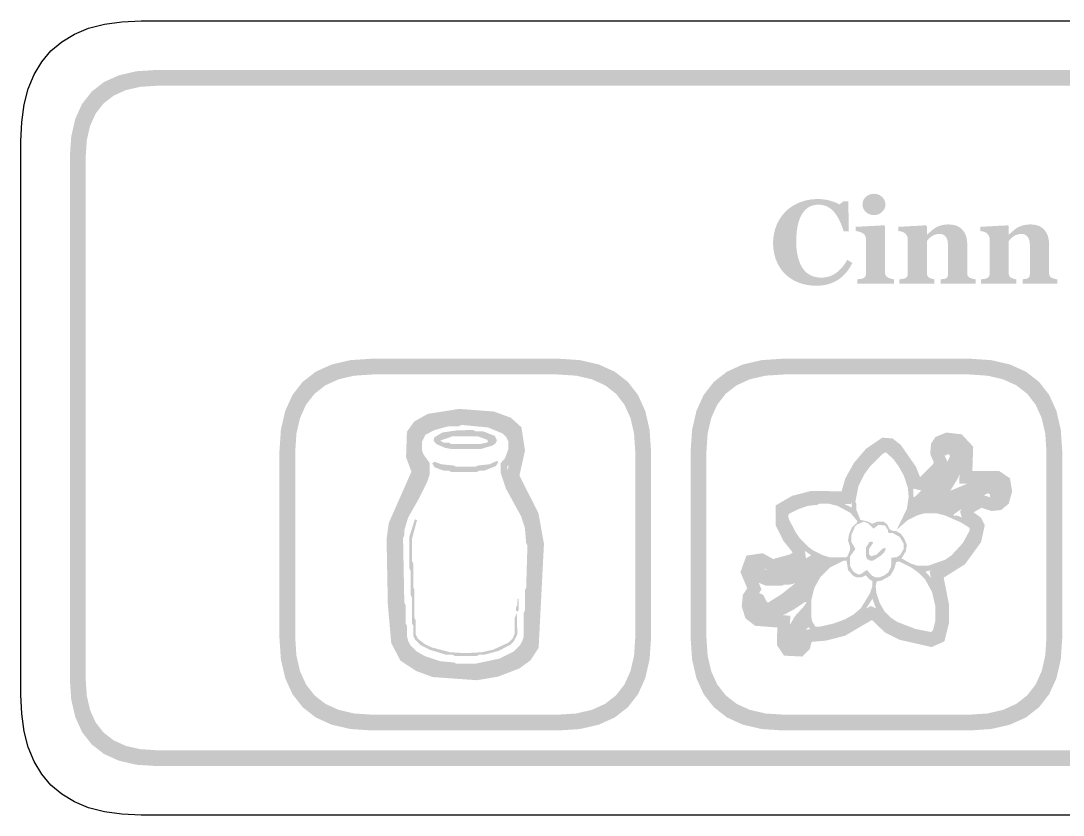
# Model space of a CAD drawing. Header units: millimetres. Extents: x 6 to 297, y 55 to 451.
# Drawn here: x 206.96 to 233.32, y 431.16 to 451.24 of the extents above; entities that cross this region are included whole.
import ezdxf

# ---------------------------------------------------------------- set-up
doc = ezdxf.new("R2010")
doc.units = ezdxf.units.MM
doc.layers.add('CUT', color=1, linetype='Continuous')
doc.layers.add('RASTER', color=7, linetype='Continuous')

msp = doc.modelspace()

# ---------------------------------------------------------------- hatches: boundary and pattern name
at = {"layer": 'RASTER'}
h = msp.add_hatch(color=7, dxfattribs=at)
h.paths.add_polyline_path([(208.2, 447.8), (208.234, 448.316), (208.337, 448.763), (208.509, 449.141), (208.75, 449.45), (209.059, 449.691), (209.438, 449.863), (209.884, 449.966), (210.4, 450), (267.6, 450), (268.116, 449.966), (268.563, 449.863), (268.941, 449.691), (269.25, 449.45), (269.491, 449.141), (269.663, 448.763), (269.766, 448.316), (269.8, 447.8), (269.8, 434.6), (269.766, 434.084), (269.662, 433.638), (269.491, 433.259), (269.25, 432.95), (268.941, 432.709), (268.563, 432.537), (268.116, 432.434), (267.6, 432.4), (210.4, 432.4), (209.884, 432.434), (209.438, 432.537), (209.059, 432.709), (208.75, 432.95), (208.509, 433.259), (208.337, 433.638), (208.234, 434.084), (208.2, 434.6)])
h.paths.add_polyline_path([(208.6, 447.8), (208.6, 434.6), (208.628, 434.178), (208.712, 433.813), (208.853, 433.503), (209.05, 433.25), (209.303, 433.053), (209.613, 432.912), (209.978, 432.828), (210.4, 432.8), (267.6, 432.8), (268.022, 432.828), (268.388, 432.912), (268.697, 433.053), (268.95, 433.25), (269.147, 433.503), (269.287, 433.813), (269.372, 434.178), (269.4, 434.6), (269.4, 447.8), (269.372, 448.222), (269.287, 448.588), (269.147, 448.897), (268.95, 449.15), (268.697, 449.347), (268.388, 449.488), (268.022, 449.572), (267.6, 449.6), (210.4, 449.6), (209.978, 449.572), (209.613, 449.488), (209.303, 449.347), (209.05, 449.15), (208.853, 448.897), (208.712, 448.588), (208.628, 448.222), (208.6, 447.8)], flags=0)
h = msp.add_hatch(color=7, dxfattribs=at)
h.paths.add_polyline_path([(229.04, 444.6), (228.114, 444.6), (228.114, 444.707), (228.124, 444.708), (228.133, 444.708), (228.142, 444.709), (228.152, 444.71), (228.161, 444.711), (228.17, 444.712), (228.18, 444.713), (228.189, 444.714), (228.198, 444.715), (228.206, 444.717), (228.215, 444.718), (228.223, 444.72), (228.23, 444.722), (228.238, 444.724), (228.245, 444.726), (228.252, 444.729), (228.263, 444.734), (228.273, 444.739), (228.283, 444.744), (228.292, 444.75), (228.299, 444.757), (228.306, 444.764), (228.312, 444.771), (228.318, 444.779), (228.322, 444.788), (228.326, 444.797), (228.329, 444.807), (228.332, 444.818), (228.334, 444.829), (228.335, 444.841), (228.336, 444.853), (228.337, 444.867), (228.337, 445.719), (228.336, 445.732), (228.335, 445.744), (228.333, 445.756), (228.331, 445.767), (228.328, 445.778), (228.323, 445.789), (228.319, 445.799), (228.313, 445.809), (228.307, 445.819), (228.301, 445.828), (228.294, 445.836), (228.287, 445.844), (228.279, 445.852), (228.271, 445.859), (228.263, 445.865), (228.255, 445.871), (228.248, 445.876), (228.24, 445.88), (228.231, 445.884), (228.221, 445.889), (228.211, 445.893), (228.2, 445.897), (228.188, 445.901), (228.175, 445.905), (228.162, 445.909), (228.149, 445.912), (228.136, 445.916), (228.124, 445.918), (228.112, 445.921), (228.1, 445.923), (228.089, 445.924), (228.077, 445.926), (228.077, 446.033), (228.795, 446.071), (228.817, 446.049), (228.817, 444.886), (228.817, 444.873), (228.819, 444.861), (228.82, 444.849), (228.823, 444.838), (228.826, 444.828), (228.829, 444.817), (228.834, 444.808), (228.839, 444.798), (228.845, 444.79), (228.851, 444.782), (228.858, 444.774), (228.866, 444.767), (228.874, 444.761), (228.883, 444.755), (228.892, 444.75), (228.902, 444.745), (228.91, 444.742), (228.917, 444.739), (228.925, 444.736), (228.933, 444.733), (228.941, 444.73), (228.949, 444.727), (228.958, 444.724), (228.967, 444.722), (228.975, 444.719), (228.984, 444.717), (228.993, 444.715), (229.002, 444.713), (229.012, 444.711), (229.021, 444.709), (229.03, 444.708), (229.04, 444.707)])
h.paths.add_polyline_path([(228.826, 446.598), (228.825, 446.571), (228.821, 446.544), (228.814, 446.519), (228.805, 446.495), (228.792, 446.472), (228.778, 446.45), (228.76, 446.428), (228.74, 446.408), (228.718, 446.39), (228.695, 446.374), (228.672, 446.361), (228.647, 446.35), (228.621, 446.341), (228.594, 446.335), (228.566, 446.331), (228.537, 446.33), (228.508, 446.331), (228.48, 446.335), (228.453, 446.341), (228.427, 446.35), (228.402, 446.361), (228.378, 446.374), (228.355, 446.39), (228.333, 446.408), (228.313, 446.428), (228.296, 446.45), (228.281, 446.472), (228.269, 446.495), (228.259, 446.519), (228.253, 446.544), (228.249, 446.571), (228.247, 446.598), (228.249, 446.625), (228.253, 446.652), (228.259, 446.677), (228.269, 446.701), (228.281, 446.725), (228.296, 446.747), (228.313, 446.768), (228.333, 446.788), (228.355, 446.807), (228.378, 446.823), (228.402, 446.837), (228.427, 446.848), (228.453, 446.856), (228.48, 446.863), (228.508, 446.866), (228.537, 446.868), (228.566, 446.866), (228.595, 446.863), (228.622, 446.856), (228.648, 446.848), (228.673, 446.837), (228.696, 446.823), (228.719, 446.807), (228.741, 446.788), (228.761, 446.768), (228.778, 446.747), (228.793, 446.725), (228.805, 446.701), (228.814, 446.677), (228.821, 446.652), (228.825, 446.625), (228.826, 446.598)])
for points in [[(227.074, 444.544), (227.017, 444.545), (226.962, 444.549), (226.907, 444.555), (226.853, 444.563), (226.8, 444.573), (226.748, 444.586), (226.697, 444.601), (226.646, 444.618), (226.597, 444.638), (226.55, 444.659), (226.504, 444.683), (226.46, 444.709), (226.417, 444.737), (226.376, 444.767), (226.337, 444.799), (226.299, 444.833), (226.264, 444.868), (226.23, 444.906), (226.199, 444.945), (226.169, 444.987), (226.142, 445.03), (226.116, 445.076), (226.092, 445.124), (226.071, 445.173), (226.051, 445.225), (226.034, 445.277), (226.02, 445.331), (226.008, 445.386), (225.999, 445.443), (225.992, 445.5), (225.988, 445.559), (225.987, 445.62), (225.988, 445.679), (225.992, 445.738), (225.999, 445.796), (226.008, 445.852), (226.02, 445.908), (226.034, 445.962), (226.052, 446.015), (226.071, 446.067), (226.093, 446.118), (226.118, 446.167), (226.144, 446.214), (226.173, 446.259), (226.203, 446.303), (226.236, 446.345), (226.271, 446.385), (226.308, 446.424), (226.346, 446.46), (226.386, 446.494), (226.428, 446.525), (226.472, 446.555), (226.518, 446.583), (226.566, 446.608), (226.615, 446.632), (226.667, 446.653), (226.72, 446.672), (226.773, 446.689), (226.828, 446.703), (226.884, 446.714), (226.94, 446.723), (226.997, 446.729), (227.056, 446.733), (227.115, 446.734), (227.158, 446.734), (227.199, 446.732), (227.24, 446.728), (227.28, 446.724), (227.319, 446.718), (227.357, 446.711), (227.394, 446.702), (227.43, 446.693), (227.465, 446.682), (227.498, 446.671), (227.53, 446.66), (227.561, 446.648), (227.59, 446.636), (227.618, 446.624), (227.645, 446.611), (227.67, 446.598), (227.761, 446.679), (227.888, 446.679), (227.902, 445.92), (227.773, 445.92), (227.745, 446.004), (227.715, 446.082), (227.684, 446.154), (227.652, 446.221), (227.618, 446.282), (227.583, 446.337), (227.547, 446.386), (227.509, 446.43), (227.47, 446.468), (227.428, 446.501), (227.384, 446.529), (227.338, 446.552), (227.29, 446.569), (227.24, 446.582), (227.188, 446.59), (227.134, 446.592), (227.067, 446.588), (227.005, 446.577), (226.946, 446.558), (226.892, 446.532), (226.841, 446.497), (226.795, 446.456), (226.753, 446.407), (226.715, 446.35), (226.681, 446.286), (226.652, 446.216), (226.628, 446.14), (226.607, 446.058), (226.592, 445.97), (226.581, 445.876), (226.574, 445.776), (226.572, 445.669), (226.572, 445.609), (226.575, 445.55), (226.578, 445.494), (226.584, 445.44), (226.591, 445.388), (226.599, 445.339), (226.609, 445.292), (226.621, 445.247), (226.633, 445.204), (226.647, 445.163), (226.662, 445.125), (226.677, 445.089), (226.694, 445.055), (226.711, 445.022), (226.729, 444.993), (226.749, 444.965), (226.771, 444.938), (226.793, 444.913), (226.817, 444.89), (226.841, 444.868), (226.867, 444.849), (226.894, 444.831), (226.921, 444.815), (226.949, 444.801), (226.979, 444.789), (227.009, 444.779), (227.04, 444.77), (227.071, 444.762), (227.104, 444.757), (227.137, 444.753), (227.171, 444.75), (227.206, 444.749), (227.256, 444.751), (227.306, 444.756), (227.353, 444.765), (227.4, 444.777), (227.445, 444.793), (227.488, 444.812), (227.53, 444.835), (227.571, 444.861), (227.611, 444.89), (227.65, 444.924), (227.688, 444.96), (227.725, 445.001), (227.761, 445.045), (227.796, 445.092), (227.83, 445.143), (227.864, 445.198), (227.99, 445.121), (227.973, 445.09), (227.957, 445.059), (227.94, 445.029), (227.922, 444.999), (227.904, 444.971), (227.885, 444.943), (227.866, 444.917), (227.846, 444.891), (227.825, 444.866), (227.804, 444.842), (227.782, 444.818), (227.759, 444.796), (227.736, 444.775), (227.711, 444.754), (227.686, 444.734), (227.66, 444.716), (227.631, 444.696), (227.601, 444.678), (227.57, 444.66), (227.538, 444.644), (227.506, 444.629), (227.473, 444.615), (227.439, 444.602), (227.404, 444.59), (227.369, 444.579), (227.331, 444.57), (227.292, 444.562), (227.252, 444.556), (227.21, 444.551), (227.166, 444.547), (227.121, 444.545), (227.074, 444.544)], [(231.108, 444.6), (230.226, 444.6), (230.226, 444.707), (230.233, 444.708), (230.241, 444.708), (230.249, 444.709), (230.257, 444.71), (230.266, 444.711), (230.275, 444.712), (230.284, 444.713), (230.294, 444.714), (230.303, 444.715), (230.312, 444.717), (230.321, 444.718), (230.328, 444.72), (230.336, 444.722), (230.342, 444.724), (230.348, 444.726), (230.354, 444.729), (230.361, 444.733), (230.368, 444.738), (230.374, 444.743), (230.38, 444.749), (230.385, 444.755), (230.39, 444.761), (230.394, 444.768), (230.398, 444.776), (230.401, 444.784), (230.403, 444.793), (230.406, 444.803), (230.408, 444.814), (230.409, 444.826), (230.41, 444.838), (230.411, 444.852), (230.411, 444.867), (230.411, 445.552), (230.41, 445.588), (230.407, 445.622), (230.403, 445.654), (230.397, 445.683), (230.389, 445.71), (230.38, 445.735), (230.369, 445.757), (230.356, 445.777), (230.341, 445.795), (230.325, 445.81), (230.307, 445.823), (230.288, 445.834), (230.267, 445.842), (230.244, 445.848), (230.22, 445.851), (230.194, 445.852), (230.18, 445.852), (230.165, 445.851), (230.151, 445.85), (230.138, 445.848), (230.124, 445.846), (230.111, 445.843), (230.098, 445.839), (230.085, 445.835), (230.072, 445.83), (230.06, 445.825), (230.047, 445.819), (230.035, 445.813), (230.023, 445.807), (230.01, 445.799), (229.998, 445.792), (229.986, 445.784), (229.976, 445.776), (229.966, 445.769), (229.957, 445.761), (229.948, 445.754), (229.94, 445.746), (229.932, 445.739), (229.925, 445.731), (229.918, 445.724), (229.912, 445.716), (229.906, 445.709), (229.9, 445.701), (229.894, 445.695), (229.889, 445.688), (229.884, 445.682), (229.879, 445.675), (229.875, 445.669), (229.875, 444.883), (229.875, 444.87), (229.876, 444.858), (229.877, 444.847), (229.878, 444.836), (229.88, 444.825), (229.883, 444.815), (229.886, 444.806), (229.889, 444.797), (229.893, 444.789), (229.898, 444.781), (229.903, 444.774), (229.909, 444.767), (229.915, 444.761), (229.922, 444.755), (229.93, 444.75), (229.938, 444.745), (229.944, 444.742), (229.95, 444.739), (229.957, 444.736), (229.964, 444.733), (229.972, 444.73), (229.979, 444.727), (229.988, 444.724), (229.996, 444.722), (230.005, 444.719), (230.014, 444.717), (230.022, 444.715), (230.031, 444.713), (230.04, 444.711), (230.048, 444.709), (230.057, 444.708), (230.065, 444.707), (230.065, 444.6), (229.175, 444.6), (229.175, 444.707), (229.184, 444.708), (229.193, 444.709), (229.202, 444.709), (229.211, 444.71), (229.221, 444.711), (229.23, 444.713), (229.239, 444.714), (229.249, 444.715), (229.258, 444.716), (229.267, 444.718), (229.275, 444.719), (229.283, 444.721), (229.291, 444.723), (229.298, 444.725), (229.305, 444.727), (229.312, 444.729), (229.324, 444.733), (229.334, 444.738), (229.343, 444.743), (229.352, 444.749), (229.359, 444.756), (229.366, 444.763), (229.372, 444.771), (229.377, 444.779), (229.381, 444.787), (229.384, 444.797), (229.387, 444.807), (229.39, 444.818), (229.392, 444.829), (229.393, 444.841), (229.394, 444.853), (229.394, 444.867), (229.394, 445.719), (229.394, 445.73), (229.393, 445.742), (229.391, 445.753), (229.388, 445.764), (229.385, 445.775), (229.381, 445.786), (229.376, 445.797), (229.371, 445.808), (229.365, 445.819), (229.358, 445.829), (229.351, 445.839), (229.344, 445.848), (229.336, 445.857), (229.327, 445.865), (229.319, 445.873), (229.309, 445.88), (229.303, 445.885), (229.295, 445.889), (229.288, 445.893), (229.279, 445.896), (229.271, 445.9), (229.262, 445.903), (229.253, 445.907), (229.243, 445.91), (229.232, 445.912), (229.222, 445.915), (229.211, 445.917), (229.2, 445.919), (229.189, 445.921), (229.178, 445.923), (229.166, 445.924), (229.154, 445.926), (229.154, 446.033), (229.853, 446.071), (229.875, 446.049), (229.875, 445.836), (229.881, 445.836), (229.891, 445.846), (229.902, 445.856), (229.914, 445.866), (229.926, 445.877), (229.939, 445.888), (229.952, 445.899), (229.966, 445.912), (229.98, 445.924), (229.995, 445.937), (230.009, 445.949), (230.023, 445.96), (230.037, 445.971), (230.05, 445.981), (230.063, 445.99), (230.076, 445.999), (230.089, 446.008), (230.103, 446.016), (230.118, 446.025), (230.134, 446.033), (230.151, 446.04), (230.17, 446.048), (230.189, 446.055), (230.209, 446.061), (230.231, 446.068), (230.253, 446.074), (230.275, 446.079), (230.298, 446.083), (230.322, 446.086), (230.345, 446.089), (230.369, 446.091), (230.393, 446.092), (230.418, 446.093), (230.476, 446.091), (230.53, 446.084), (230.581, 446.074), (230.627, 446.059), (230.67, 446.04), (230.709, 446.016), (230.745, 445.989), (230.776, 445.957), (230.804, 445.922), (230.829, 445.884), (230.849, 445.843), (230.866, 445.8), (230.879, 445.753), (230.888, 445.704), (230.894, 445.652), (230.896, 445.598), (230.896, 444.88), (230.896, 444.867), (230.897, 444.854), (230.898, 444.842), (230.9, 444.831), (230.902, 444.821), (230.905, 444.811), (230.908, 444.802), (230.912, 444.793), (230.916, 444.786), (230.922, 444.778), (230.928, 444.771), (230.935, 444.764), (230.943, 444.758), (230.952, 444.752), (230.961, 444.747), (230.972, 444.742), (230.978, 444.74), (230.984, 444.737), (230.991, 444.734), (230.998, 444.732), (231.006, 444.729), (231.013, 444.727), (231.021, 444.724), (231.03, 444.722), (231.039, 444.719), (231.048, 444.717), (231.057, 444.715), (231.067, 444.713), (231.077, 444.711), (231.087, 444.709), (231.097, 444.708), (231.108, 444.707)], [(233.178, 444.6), (232.296, 444.6), (232.296, 444.707), (232.303, 444.708), (232.311, 444.708), (232.319, 444.709), (232.327, 444.71), (232.336, 444.711), (232.344, 444.712), (232.354, 444.713), (232.364, 444.714), (232.373, 444.715), (232.382, 444.717), (232.391, 444.718), (232.398, 444.72), (232.406, 444.722), (232.412, 444.724), (232.418, 444.726), (232.424, 444.729), (232.431, 444.733), (232.438, 444.738), (232.444, 444.743), (232.45, 444.749), (232.455, 444.755), (232.46, 444.761), (232.464, 444.768), (232.468, 444.776), (232.471, 444.784), (232.473, 444.793), (232.476, 444.803), (232.477, 444.814), (232.479, 444.826), (232.48, 444.838), (232.481, 444.852), (232.481, 444.867), (232.481, 445.552), (232.48, 445.588), (232.477, 445.622), (232.473, 445.654), (232.467, 445.683), (232.459, 445.71), (232.45, 445.735), (232.439, 445.757), (232.426, 445.777), (232.411, 445.795), (232.395, 445.81), (232.377, 445.823), (232.358, 445.834), (232.337, 445.842), (232.314, 445.848), (232.29, 445.851), (232.264, 445.852), (232.249, 445.852), (232.235, 445.851), (232.221, 445.85), (232.207, 445.848), (232.194, 445.846), (232.181, 445.843), (232.168, 445.839), (232.155, 445.835), (232.142, 445.83), (232.13, 445.825), (232.117, 445.819), (232.105, 445.813), (232.092, 445.807), (232.08, 445.799), (232.068, 445.792), (232.056, 445.784), (232.046, 445.776), (232.036, 445.769), (232.026, 445.761), (232.018, 445.754), (232.009, 445.746), (232.002, 445.739), (231.994, 445.731), (231.988, 445.724), (231.982, 445.716), (231.975, 445.709), (231.97, 445.701), (231.964, 445.695), (231.959, 445.688), (231.954, 445.682), (231.949, 445.675), (231.945, 445.669), (231.945, 444.883), (231.945, 444.87), (231.945, 444.858), (231.947, 444.847), (231.948, 444.836), (231.95, 444.825), (231.953, 444.815), (231.956, 444.806), (231.959, 444.797), (231.963, 444.789), (231.968, 444.781), (231.973, 444.774), (231.979, 444.767), (231.985, 444.761), (231.992, 444.755), (231.999, 444.75), (232.008, 444.745), (232.014, 444.742), (232.02, 444.739), (232.027, 444.736), (232.034, 444.733), (232.041, 444.73), (232.049, 444.727), (232.058, 444.724), (232.066, 444.722), (232.075, 444.719), (232.084, 444.717), (232.092, 444.715), (232.101, 444.713), (232.11, 444.711), (232.118, 444.709), (232.127, 444.708), (232.135, 444.707), (232.135, 444.6), (231.244, 444.6), (231.244, 444.707), (231.254, 444.708), (231.263, 444.709), (231.272, 444.709), (231.281, 444.71), (231.29, 444.711), (231.3, 444.713), (231.309, 444.714), (231.318, 444.715), (231.328, 444.716), (231.336, 444.718), (231.345, 444.719), (231.353, 444.721), (231.361, 444.723), (231.368, 444.725), (231.375, 444.727), (231.382, 444.729), (231.393, 444.733), (231.404, 444.738), (231.413, 444.743), (231.422, 444.749), (231.429, 444.756), (231.436, 444.763), (231.442, 444.771), (231.447, 444.779), (231.451, 444.787), (231.454, 444.797), (231.457, 444.807), (231.46, 444.818), (231.462, 444.829), (231.463, 444.841), (231.464, 444.853), (231.464, 444.867), (231.464, 445.719), (231.464, 445.73), (231.463, 445.742), (231.461, 445.753), (231.458, 445.764), (231.455, 445.775), (231.451, 445.786), (231.446, 445.797), (231.441, 445.808), (231.435, 445.819), (231.428, 445.829), (231.421, 445.839), (231.414, 445.848), (231.406, 445.857), (231.397, 445.865), (231.388, 445.873), (231.379, 445.88), (231.372, 445.885), (231.365, 445.889), (231.357, 445.893), (231.349, 445.896), (231.341, 445.9), (231.332, 445.903), (231.322, 445.907), (231.313, 445.91), (231.302, 445.912), (231.292, 445.915), (231.281, 445.917), (231.27, 445.919), (231.259, 445.921), (231.248, 445.923), (231.236, 445.924), (231.224, 445.926), (231.224, 446.033), (231.923, 446.071), (231.945, 446.049), (231.945, 445.836), (231.95, 445.836), (231.961, 445.846), (231.972, 445.856), (231.984, 445.866), (231.996, 445.877), (232.009, 445.888), (232.022, 445.899), (232.036, 445.912), (232.05, 445.924), (232.065, 445.937), (232.079, 445.949), (232.093, 445.96), (232.106, 445.971), (232.12, 445.981), (232.133, 445.99), (232.146, 445.999), (232.158, 446.008), (232.173, 446.016), (232.188, 446.025), (232.204, 446.033), (232.221, 446.04), (232.239, 446.048), (232.259, 446.055), (232.279, 446.061), (232.301, 446.068), (232.323, 446.074), (232.345, 446.079), (232.368, 446.083), (232.391, 446.086), (232.415, 446.089), (232.439, 446.091), (232.463, 446.092), (232.488, 446.093), (232.546, 446.091), (232.6, 446.084), (232.65, 446.074), (232.697, 446.059), (232.74, 446.04), (232.779, 446.016), (232.814, 445.989), (232.846, 445.957), (232.874, 445.922), (232.898, 445.884), (232.919, 445.843), (232.936, 445.8), (232.949, 445.753), (232.958, 445.704), (232.964, 445.652), (232.966, 445.598), (232.966, 444.88), (232.966, 444.867), (232.967, 444.854), (232.968, 444.842), (232.97, 444.831), (232.972, 444.821), (232.975, 444.811), (232.978, 444.802), (232.982, 444.793), (232.986, 444.786), (232.991, 444.778), (232.998, 444.771), (233.005, 444.764), (233.013, 444.758), (233.022, 444.752), (233.031, 444.747), (233.042, 444.742), (233.048, 444.74), (233.054, 444.737), (233.061, 444.734), (233.068, 444.732), (233.075, 444.729), (233.083, 444.727), (233.091, 444.724), (233.1, 444.722), (233.108, 444.719), (233.117, 444.717), (233.127, 444.715), (233.136, 444.713), (233.146, 444.711), (233.157, 444.709), (233.167, 444.708), (233.178, 444.707)]]:
    msp.add_hatch(color=7, dxfattribs=at).paths.add_polyline_path(points)
h = msp.add_hatch(color=7, dxfattribs=at)
h.paths.add_polyline_path([(213.5, 440.35), (213.537, 440.901), (213.647, 441.378), (213.83, 441.782), (214.087, 442.113), (214.418, 442.37), (214.822, 442.553), (215.299, 442.663), (215.85, 442.7), (220.55, 442.7), (221.101, 442.663), (221.578, 442.553), (221.982, 442.37), (222.313, 442.113), (222.57, 441.782), (222.753, 441.378), (222.863, 440.901), (222.9, 440.35), (222.9, 435.65), (222.863, 435.099), (222.753, 434.622), (222.57, 434.218), (222.313, 433.888), (221.982, 433.63), (221.578, 433.447), (221.101, 433.337), (220.55, 433.3), (215.85, 433.3), (215.299, 433.337), (214.822, 433.447), (214.418, 433.63), (214.088, 433.888), (213.83, 434.218), (213.647, 434.622), (213.537, 435.099), (213.5, 435.65)])
h.paths.add_polyline_path([(213.9, 440.35), (213.9, 435.65), (213.93, 435.193), (214.022, 434.797), (214.174, 434.462), (214.388, 434.188), (214.662, 433.974), (214.997, 433.822), (215.393, 433.73), (215.85, 433.7), (220.55, 433.7), (221.007, 433.73), (221.403, 433.822), (221.738, 433.974), (222.013, 434.188), (222.226, 434.462), (222.378, 434.797), (222.47, 435.193), (222.5, 435.65), (222.5, 440.35), (222.47, 440.807), (222.378, 441.203), (222.226, 441.538), (222.013, 441.813), (221.738, 442.026), (221.403, 442.178), (221.007, 442.27), (220.55, 442.3), (215.85, 442.3), (215.393, 442.27), (214.997, 442.178), (214.662, 442.026), (214.388, 441.813), (214.174, 441.538), (214.022, 441.203), (213.93, 440.807), (213.9, 440.35)], flags=0)
h = msp.add_hatch(color=7, dxfattribs=at)
h.paths.add_polyline_path([(223.9, 440.35), (223.937, 440.901), (224.047, 441.378), (224.23, 441.782), (224.488, 442.113), (224.818, 442.37), (225.222, 442.553), (225.699, 442.663), (226.25, 442.7), (230.95, 442.7), (231.501, 442.663), (231.978, 442.553), (232.382, 442.37), (232.713, 442.113), (232.97, 441.782), (233.153, 441.378), (233.263, 440.901), (233.3, 440.35), (233.3, 435.65), (233.263, 435.099), (233.153, 434.622), (232.97, 434.218), (232.713, 433.888), (232.382, 433.63), (231.978, 433.447), (231.501, 433.337), (230.95, 433.3), (226.25, 433.3), (225.699, 433.337), (225.222, 433.447), (224.818, 433.63), (224.488, 433.888), (224.23, 434.218), (224.047, 434.622), (223.937, 435.099), (223.9, 435.65)])
h.paths.add_polyline_path([(224.3, 440.35), (224.3, 435.65), (224.33, 435.193), (224.422, 434.797), (224.574, 434.462), (224.788, 434.188), (225.062, 433.974), (225.397, 433.822), (225.793, 433.73), (226.25, 433.7), (230.95, 433.7), (231.407, 433.73), (231.803, 433.822), (232.138, 433.974), (232.413, 434.188), (232.626, 434.462), (232.778, 434.797), (232.87, 435.193), (232.9, 435.65), (232.9, 440.35), (232.87, 440.807), (232.778, 441.203), (232.626, 441.538), (232.413, 441.813), (232.138, 442.026), (231.803, 442.178), (231.407, 442.27), (230.95, 442.3), (226.25, 442.3), (225.793, 442.27), (225.397, 442.178), (225.062, 442.026), (224.788, 441.813), (224.574, 441.538), (224.422, 441.203), (224.33, 440.807), (224.3, 440.35)], flags=0)
h = msp.add_hatch(color=7, dxfattribs=at)
h.paths.add_polyline_path([(218.046, 441.43), (218.928, 441.363), (219.354, 441.207), (219.621, 440.965), (219.711, 440.378), (219.57, 439.743), (220.052, 438.794), (220.191, 438.017), (220.056, 435.391), (219.853, 435.076), (219.571, 434.87), (219.026, 434.66), (218.497, 434.571), (217.376, 434.651), (216.962, 434.803), (216.562, 435.064), (216.329, 435.508), (216.242, 436.489), (216.21, 438.145), (216.266, 438.546), (216.839, 439.843), (216.703, 440.209), (216.725, 440.855), (216.909, 441.109), (217.25, 441.304)])
h.paths.add_polyline_path([(218.059, 441.108), (217.358, 440.997), (217.128, 440.865), (217.042, 440.746), (217.025, 440.262), (217.185, 439.832), (216.576, 438.457), (216.53, 438.126), (216.562, 436.507), (216.642, 435.6), (216.807, 435.286), (217.107, 435.091), (217.444, 434.967), (218.481, 434.893), (218.941, 434.971), (219.417, 435.153), (219.616, 435.3), (219.741, 435.492), (219.869, 437.997), (219.745, 438.691), (219.232, 439.701), (219.386, 440.389), (219.322, 440.804), (219.185, 440.928), (218.859, 441.047), (218.059, 441.108)], flags=0)
h = msp.add_hatch(color=7, dxfattribs=at)
h.paths.add_polyline_path([(217.856, 441.176), (218.521, 441.186), (218.585, 441.154), (218.714, 441.154), (219.067, 441.058), (219.301, 440.939), (219.366, 440.874), (219.452, 440.704), (219.484, 440.48), (219.452, 440.415), (219.452, 440.255), (219.366, 440.085), (219.26, 439.966), (219.292, 439.709), (219.475, 439.314), (219.838, 438.649), (219.934, 438.2), (219.934, 437.172), (219.902, 437.108), (219.902, 436.434), (219.87, 436.37), (219.87, 435.695), (219.838, 435.535), (219.751, 435.365), (219.526, 435.14), (219.067, 434.925), (218.65, 434.828), (218.425, 434.828), (218.361, 434.796), (218.039, 434.796), (217.975, 434.828), (217.558, 434.86), (217.237, 434.957), (216.874, 435.14), (216.681, 435.332), (216.595, 435.503), (216.53, 435.759), (216.498, 436.723), (216.466, 436.787), (216.466, 438.296), (216.595, 438.746), (217.076, 439.645), (217.14, 439.869), (217.131, 439.988), (217.034, 440.085), (216.948, 440.255), (216.916, 440.608), (217.034, 440.874), (217.163, 440.971), (217.526, 441.122)])
h.paths.add_polyline_path([(218.104, 441.025), (218.039, 440.993), (217.783, 440.993), (217.429, 440.897), (217.195, 440.778), (217.108, 440.608), (217.108, 440.383), (217.14, 440.287), (217.301, 440.062), (217.301, 439.773), (217.237, 439.58), (217.034, 439.173), (216.755, 438.681), (216.659, 438.36), (216.659, 438.232), (216.627, 438.168), (216.659, 436.53), (216.691, 436.466), (216.691, 436.016), (216.723, 435.952), (216.723, 435.695), (216.755, 435.567), (216.81, 435.461), (216.97, 435.3), (217.173, 435.182), (217.558, 435.053), (217.911, 435.021), (217.975, 434.989), (218.457, 434.989), (219.067, 435.117), (219.43, 435.3), (219.59, 435.461), (219.645, 435.567), (219.677, 435.663), (219.677, 436.273), (219.709, 436.337), (219.709, 436.851), (219.741, 436.915), (219.773, 437.975), (219.741, 438.039), (219.709, 438.425), (219.613, 438.714), (219.227, 439.42), (219.099, 439.805), (219.099, 440.062), (219.205, 440.181), (219.292, 440.415), (219.292, 440.608), (219.237, 440.714), (219.141, 440.81), (218.778, 440.961)], flags=0)
h.paths.add_polyline_path([(217.985, 440.887), (218.393, 440.897), (218.457, 440.865), (218.65, 440.865), (218.948, 440.746), (219.003, 440.64), (218.961, 440.553), (218.884, 440.502), (218.585, 440.415), (217.847, 440.415), (217.686, 440.447), (217.484, 440.534), (217.42, 440.598), (217.397, 440.64), (217.42, 440.714), (217.622, 440.833)], flags=0)
h.paths.add_polyline_path([(217.879, 440.736), (217.567, 440.63), (217.654, 440.576), (217.783, 440.576), (217.847, 440.544), (218.585, 440.544), (218.746, 440.576), (218.778, 440.608), (218.755, 440.65), (218.521, 440.736)], flags=0)
h.paths.add_polyline_path([(219.012, 440.117), (219.035, 440.094), (218.98, 439.988), (218.682, 439.869), (218.553, 439.869), (218.489, 439.837), (217.847, 439.837), (217.783, 439.869), (217.654, 439.869), (217.42, 439.956), (217.365, 440.062), (217.429, 440.094), (217.59, 440.03), (217.911, 439.998), (217.975, 439.966), (218.457, 439.966), (218.521, 439.998), (218.81, 440.03)], flags=0)
h.paths.add_polyline_path([(216.925, 438.64), (216.98, 438.617), (216.851, 438.136), (216.851, 437.59), (216.884, 437.525), (216.884, 436.915), (216.916, 436.851), (216.916, 436.145), (216.948, 436.081), (216.948, 435.727), (217.002, 435.621), (217.163, 435.493), (217.333, 435.406), (217.815, 435.278), (218.21, 435.255), (218.617, 435.278), (218.906, 435.342), (219.301, 435.525), (219.398, 435.621), (219.452, 435.759), (219.452, 436.145), (219.507, 436.264), (219.516, 435.727), (219.43, 435.557), (219.333, 435.461), (219.035, 435.31), (218.682, 435.214), (218.553, 435.214), (218.489, 435.182), (217.943, 435.182), (217.879, 435.214), (217.718, 435.214), (217.301, 435.342), (217.067, 435.461), (216.938, 435.589), (216.884, 435.695), (216.884, 435.952), (216.851, 436.016), (216.851, 436.659), (216.819, 436.723), (216.819, 437.333), (216.787, 437.397), (216.787, 438.2)], flags=0)
h.paths.add_polyline_path([(219.526, 436.649), (219.549, 436.626), (219.549, 436.337), (219.516, 436.305), (219.484, 436.337), (219.484, 436.402), (219.516, 436.466)], flags=0)
h = msp.add_hatch(color=7, dxfattribs=at)
h.paths.add_polyline_path([(230.368, 440.833), (230.757, 440.787), (231.047, 440.475), (231.026, 439.859), (231.708, 439.859), (231.978, 439.673), (232.032, 439.342), (231.945, 439.031), (231.751, 438.873), (231.511, 438.848), (231.257, 438.93), (231.061, 438.817), (231.057, 438.807), (231.054, 438.817), (231.244, 438.682), (231.34, 438.49), (231.246, 438.061), (230.839, 437.502), (230.302, 437.164), (230.433, 436.496), (230.433, 436.009), (230.319, 435.553), (229.997, 435.409), (229.19, 435.592), (228.814, 435.779), (228.506, 436.076), (228.477, 436.089), (227.807, 435.696), (227.328, 435.573), (226.962, 435.541), (226.913, 435.356), (226.726, 435.169), (226.261, 435.192), (226.082, 435.461), (226.093, 435.904), (225.53, 435.947), (225.287, 436.135), (225.193, 436.437), (225.221, 436.726), (225.332, 436.897), (225.16, 437.303), (225.312, 437.72), (225.723, 437.782), (225.988, 437.635), (226.404, 437.748), (226.475, 437.793), (226.471, 437.815), (226.252, 438.089), (226.049, 438.492), (226.049, 438.989), (226.466, 439.232), (226.953, 439.357), (227.717, 439.346), (227.815, 439.677), (228.031, 440.065), (228.337, 440.423), (228.75, 440.704), (229.011, 440.681), (229.216, 440.52), (229.599, 439.967), (229.703, 439.704), (229.699, 439.705), (230.036, 440.037), (230.05, 440.084), (229.959, 440.289), (229.982, 440.552), (230.095, 440.722)])
h.paths.add_polyline_path([(230.412, 440.506), (230.307, 440.463), (230.293, 440.442), (230.285, 440.343), (230.39, 440.107), (230.319, 439.867), (229.8, 439.354), (229.467, 439.429), (229.315, 439.815), (228.98, 440.298), (228.888, 440.371), (228.836, 440.375), (228.552, 440.183), (228.295, 439.881), (228.112, 439.552), (227.955, 439.022), (226.991, 439.037), (226.589, 438.933), (226.369, 438.805), (226.369, 438.568), (226.522, 438.263), (226.776, 437.947), (226.82, 437.635), (226.535, 437.451), (225.946, 437.293), (225.663, 437.449), (225.548, 437.432), (225.504, 437.311), (225.693, 436.866), (225.532, 436.618), (225.518, 436.47), (225.563, 436.326), (225.65, 436.259), (226.42, 436.201), (226.405, 435.554), (226.438, 435.504), (226.601, 435.496), (226.626, 435.521), (226.71, 435.841), (227.274, 435.889), (227.684, 435.995), (228.454, 436.447), (228.686, 436.347), (229, 436.044), (229.298, 435.896), (229.964, 435.745), (230.046, 435.781), (230.113, 436.048), (230.113, 436.465), (229.946, 437.318), (230.616, 437.74), (230.948, 438.195), (231.003, 438.448), (230.993, 438.468), (230.779, 438.62), (230.717, 438.827), (230.809, 439.04), (231.219, 439.278), (231.545, 439.173), (231.623, 439.181), (231.664, 439.214), (231.704, 439.36), (231.684, 439.487), (231.608, 439.539), (230.695, 439.539), (230.722, 440.354), (230.603, 440.483), (230.412, 440.506)], flags=0)
h = msp.add_hatch(color=7, dxfattribs=at)
h.paths.add_polyline_path([(230.414, 440.593), (230.566, 440.601), (230.653, 440.555), (230.76, 440.476), (230.831, 440.335), (230.831, 440.095), (230.805, 439.989), (230.653, 439.662), (230.467, 439.359), (231.017, 439.59), (231.363, 439.67), (231.576, 439.644), (231.716, 439.572), (231.77, 439.519), (231.815, 439.404), (231.754, 439.2), (231.663, 439.104), (231.629, 439.085), (231.488, 439.104), (231.469, 439.271), (231.416, 439.298), (231.063, 439.12), (230.547, 438.758), (230.573, 438.721), (230.619, 438.74), (230.698, 438.713), (230.946, 438.588), (231.079, 438.482), (231.097, 438.368), (231.044, 438.235), (230.946, 438.041), (230.813, 437.855), (230.547, 437.589), (230.3, 437.437), (230.087, 437.358), (229.874, 437.331), (229.848, 437.304), (229.962, 437.18), (230.087, 436.932), (230.193, 436.507), (230.193, 436.002), (230.095, 435.702), (230.007, 435.656), (229.795, 435.683), (229.236, 435.842), (228.989, 435.967), (228.67, 436.26), (228.572, 436.427), (228.5, 436.632), (228.261, 436.26), (227.995, 436.074), (227.695, 435.922), (227.163, 435.789), (227.004, 435.789), (226.879, 435.914), (226.756, 435.797), (226.685, 435.683), (226.711, 435.577), (226.693, 435.462), (226.552, 435.364), (226.411, 435.409), (226.313, 435.55), (226.313, 435.736), (226.366, 435.896), (226.544, 436.196), (226.772, 436.446), (226.836, 436.552), (226.783, 436.542), (226.48, 436.34), (226.233, 436.215), (225.967, 436.135), (225.728, 436.135), (225.56, 436.207), (225.454, 436.34), (225.409, 436.48), (225.454, 436.648), (225.497, 436.712), (225.568, 436.746), (225.648, 436.773), (225.736, 436.728), (225.826, 436.552), (225.861, 436.534), (226.188, 436.738), (226.544, 437.02), (226.392, 436.985), (226.259, 436.985), (226.206, 436.959), (225.808, 436.959), (225.507, 437.084), (225.409, 437.251), (225.409, 437.384), (225.454, 437.472), (225.534, 437.552), (225.621, 437.57), (225.709, 437.525), (225.773, 437.376), (225.808, 437.358), (225.94, 437.358), (226.339, 437.464), (226.818, 437.65), (226.95, 437.73), (226.81, 437.828), (226.597, 438.041), (226.464, 438.227), (226.366, 438.394), (226.259, 438.66), (226.278, 438.828), (226.411, 438.934), (226.578, 439.006), (226.818, 439.085), (227.083, 439.139), (227.456, 439.139), (227.721, 439.059), (227.979, 438.934), (227.961, 439.298), (228.04, 439.564), (228.165, 439.811), (228.272, 439.971), (228.564, 440.29), (228.838, 440.468), (228.952, 440.422), (229.058, 440.316), (229.324, 439.944), (229.502, 439.537), (229.529, 439.431), (229.529, 439.218), (229.555, 439.192), (230.175, 439.795), (230.387, 440.088), (230.459, 440.228), (230.451, 440.274), (230.406, 440.282), (230.353, 440.255), (230.239, 440.274), (230.193, 440.335), (230.193, 440.414), (230.265, 440.529)])
h.paths.add_polyline_path([(228.838, 440.335), (228.75, 440.29), (228.458, 439.997), (228.298, 439.784), (228.147, 439.484), (228.067, 439.085), (228.093, 439.032), (228.093, 438.873), (228.192, 438.626), (228.386, 438.58), (228.492, 438.527), (228.625, 438.58), (228.785, 438.58), (228.872, 438.509), (228.936, 438.386), (229.024, 438.341), (229.104, 438.341), (229.218, 438.269), (229.298, 438.163), (229.369, 437.996), (229.343, 437.836), (229.236, 437.65), (229.476, 437.517), (229.635, 437.464), (229.901, 437.464), (230.334, 437.615), (230.494, 437.722), (230.786, 438.041), (230.964, 438.368), (230.946, 438.429), (230.733, 438.562), (230.326, 438.74), (230.114, 438.793), (229.821, 438.793), (229.635, 438.74), (229.388, 438.615), (229.112, 438.376), (229.369, 438.899), (229.415, 439.2), (229.396, 439.431), (229.29, 439.75), (229.165, 439.971), (229.032, 440.157)], flags=0)
h.paths.add_polyline_path([(227.163, 439.032), (227.11, 439.006), (226.871, 438.979), (226.632, 438.899), (226.384, 438.774), (226.366, 438.713), (226.392, 438.634), (226.544, 438.333), (226.65, 438.174), (226.889, 437.934), (226.996, 437.855), (227.243, 437.73), (227.429, 437.677), (227.828, 437.677), (227.862, 437.695), (227.934, 437.863), (227.934, 437.942), (227.881, 438.102), (227.907, 438.261), (227.979, 438.429), (228.101, 438.546), (228.12, 438.58), (228.101, 438.615), (227.942, 438.801), (227.615, 438.979), (227.402, 439.032)], flags=0)
h.paths.add_polyline_path([(228.28, 438.58), (228.112, 438.509), (228.059, 438.455), (227.961, 438.235), (227.961, 438.075), (228.067, 437.889), (227.934, 437.703), (227.934, 437.464), (228.006, 437.323), (228.12, 437.251), (228.2, 437.251), (228.359, 437.358), (228.484, 437.217), (228.572, 437.172), (228.678, 437.172), (228.793, 437.217), (228.899, 437.296), (228.971, 437.437), (228.979, 437.669), (229.104, 437.677), (229.202, 437.738), (229.29, 437.889), (229.29, 438.022), (229.191, 438.19), (229.024, 438.288), (228.899, 438.296), (228.891, 438.368), (228.819, 438.482), (228.652, 438.501), (228.527, 438.402), (228.394, 438.535)], flags=0)
h.paths.add_polyline_path([(228.42, 438.067), (228.492, 438.075), (228.519, 438.049), (228.412, 437.889), (228.412, 437.756), (228.466, 437.703), (228.606, 437.748), (228.75, 437.897), (228.811, 437.916), (228.838, 437.889), (228.793, 437.802), (228.713, 437.722), (228.519, 437.597), (228.439, 437.597), (228.367, 437.631), (228.333, 437.703), (228.333, 437.916)], flags=0)
h.paths.add_polyline_path([(227.775, 437.597), (227.421, 437.419), (227.182, 437.18), (227.03, 436.906), (226.95, 436.587), (226.95, 436.188), (226.977, 436.055), (227.057, 435.922), (227.163, 435.922), (227.509, 436.002), (227.801, 436.108), (228.022, 436.233), (228.208, 436.393), (228.439, 436.773), (228.492, 436.932), (228.5, 437.073), (228.404, 437.137), (228.333, 437.225), (228.226, 437.172), (228.093, 437.172), (228.006, 437.217), (227.881, 437.358), (227.846, 437.589)], flags=0)
h.paths.add_polyline_path([(229.13, 437.57), (229.096, 437.552), (229.05, 437.384), (228.952, 437.217), (228.731, 437.092), (228.617, 437.073), (228.599, 437.039), (228.58, 436.951), (228.599, 436.773), (228.678, 436.534), (228.803, 436.313), (228.963, 436.153), (229.122, 436.047), (229.582, 435.869), (229.981, 435.789), (230.034, 435.842), (230.087, 436.055), (230.087, 436.454), (230.007, 436.799), (229.829, 437.126), (229.67, 437.286), (229.484, 437.419), (229.183, 437.57)], flags=0)

# ---------------------------------------------------------------- linework, layer by layer
at = {"layer": 'CUT'}
msp.add_lwpolyline([(268.001, 431.16), (209.999, 431.16), (209.517, 431.181), (209.075, 431.244), (208.675, 431.349), (208.315, 431.497), (207.997, 431.688), (207.722, 431.922), (207.488, 432.197), (207.297, 432.515), (207.149, 432.875), (207.044, 433.275), (206.981, 433.717), (206.96, 434.199), (206.96, 448.201), (206.981, 448.683), (207.044, 449.125), (207.149, 449.525), (207.297, 449.885), (207.488, 450.203), (207.722, 450.478), (207.997, 450.712), (208.315, 450.903), (208.675, 451.051), (209.075, 451.156), (209.517, 451.219), (209.999, 451.24), (268.001, 451.24)], dxfattribs=at)

doc.saveas('drawing.dxf')
